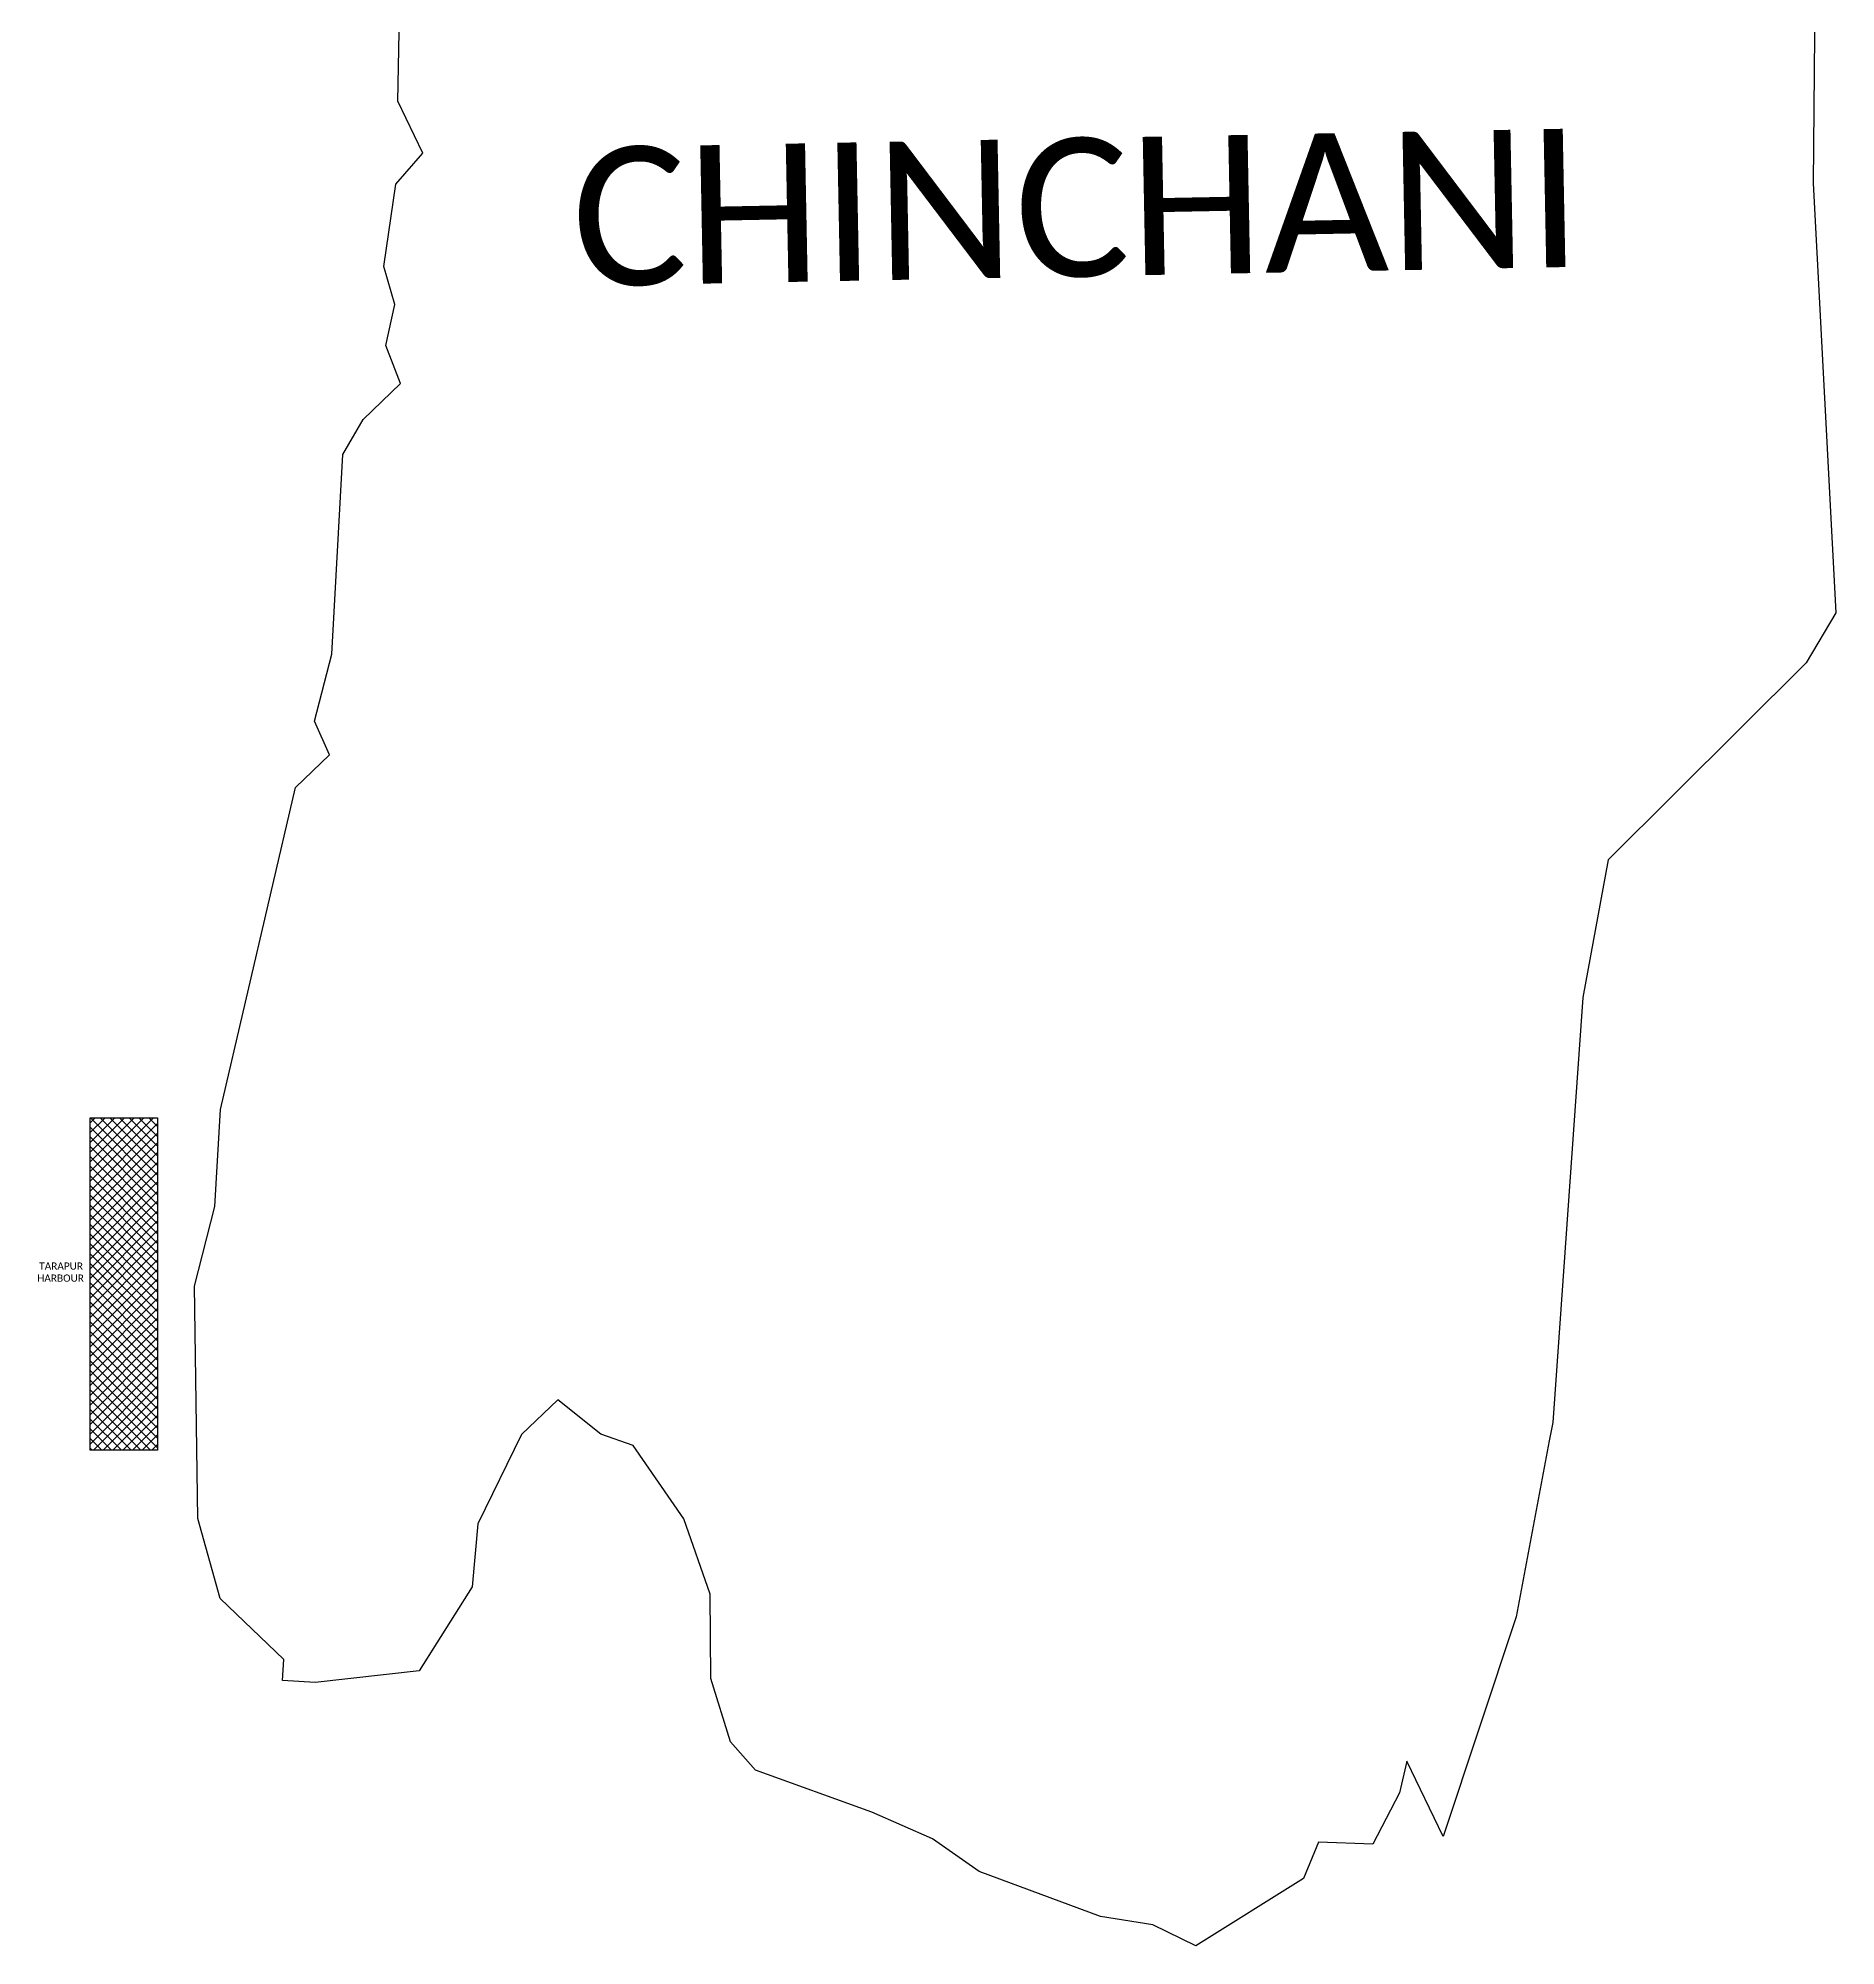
# Model space of a CAD drawing. Header units: metres. Extents: x 256838 to 259327, y 2197877 to 2203159.
# Drawn here: x 256838 to 259327, y 2197877 to 2200518 of the extents above; entities that cross this region are included whole.
import ezdxf

# ---------------------------------------------------------------- set-up
doc = ezdxf.new("R2010")
doc.units = ezdxf.units.M
for name, color, linetype in [('HARBOUR TEXT', 250, 'Continuous'), ('PORT', 5, 'Continuous'), ('village', 3, 'Continuous'), ('VILLAGE NAME', 250, 'Continuous')]:
    doc.layers.add(name, color=color, linetype=linetype)
doc.styles.get("Standard").update_dxf_attribs({"font": 'calibri.ttf'})

msp = doc.modelspace()

# ---------------------------------------------------------------- linework, layer by layer
at = {"layer": 'PORT', "linetype": 'Continuous'}
for p, q in [((256910.1, 2199016.2), (256917.3, 2199023.4)), ((256910.1, 2199002.8), (256930.8, 2199023.4)), ((256910.1, 2198989.3), (256944.3, 2199023.4)), ((256910.1, 2198975.8), (256957.7, 2199023.4)), ((256910.1, 2198962.3), (256971.2, 2199023.4)), ((256910.1, 2198948.9), (256984.7, 2199023.4)), ((256910.1, 2198935.4), (256998.1, 2199023.4)), ((256910.1, 2198921.9), (257003.6, 2199015.5)), ((257003.6, 2198930.3), (256910.5, 2199023.4)), ((257003.6, 2198943.7), (256923.9, 2199023.4)), ((257003.6, 2198957.2), (256937.4, 2199023.4)), ((257003.6, 2198970.7), (256950.9, 2199023.4)), ((257003.6, 2198984.1), (256964.4, 2199023.4)), ((257003.6, 2198997.6), (256977.8, 2199023.4)), ((257003.6, 2199011.1), (256991.3, 2199023.4)), ((257003.6, 2198916.8), (256910.1, 2199010.3)), ((256910.1, 2198908.5), (257003.6, 2199002)), ((257003.6, 2198903.3), (256910.1, 2198996.9)), ((256910.1, 2198895), (257003.6, 2198988.5)), ((257003.6, 2198889.9), (256910.1, 2198983.4)), ((256910.1, 2198881.5), (257003.6, 2198975.1)), ((257003.6, 2198876.4), (256910.1, 2198969.9)), ((256910.1, 2198868.1), (257003.6, 2198961.6)), ((257003.6, 2198862.9), (256910.1, 2198956.4)), ((256910.1, 2198854.6), (257003.6, 2198948.1)), ((257003.6, 2198849.4), (256910.1, 2198943)), ((256910.1, 2198841.1), (257003.6, 2198934.6)), ((257003.6, 2198836), (256910.1, 2198929.5)), ((256910.1, 2198827.6), (257003.6, 2198921.2)), ((257003.6, 2198822.5), (256910.1, 2198916)), ((256910.1, 2198814.2), (257003.6, 2198907.7)), ((257003.6, 2198809), (256910.1, 2198902.6)), ((256910.1, 2198800.7), (257003.6, 2198894.2)), ((257003.6, 2198795.6), (256910.1, 2198889.1)), ((256910.1, 2198787.2), (257003.6, 2198880.8)), ((257003.6, 2198782.1), (256910.1, 2198875.6)), ((256910.1, 2198773.8), (257003.6, 2198867.3)), ((257003.6, 2198768.6), (256910.1, 2198862.1)), ((256910.1, 2198760.3), (257003.6, 2198853.8)), ((257003.6, 2198755.2), (256910.1, 2198848.7)), ((256910.1, 2198746.8), (257003.6, 2198840.4)), ((257003.6, 2198741.7), (256910.1, 2198835.2)), ((256910.1, 2198733.4), (257003.6, 2198826.9)), ((257003.6, 2198728.2), (256910.1, 2198821.7)), ((256910.1, 2198719.9), (257003.6, 2198813.4)), ((257003.6, 2198714.7), (256910.1, 2198808.3)), ((256910.1, 2198706.4), (257003.6, 2198799.9)), ((257003.6, 2198701.3), (256910.1, 2198794.8)), ((256910.1, 2198692.9), (257003.6, 2198786.5)), ((257003.6, 2198687.8), (256910.1, 2198781.3)), ((256910.1, 2198679.5), (257003.6, 2198773)), ((257003.6, 2198674.3), (256910.1, 2198767.9)), ((256910.1, 2198666), (257003.6, 2198759.5)), ((257003.6, 2198660.9), (256910.1, 2198754.4)), ((256910.1, 2198652.5), (257003.6, 2198746.1)), ((257003.6, 2198647.4), (256910.1, 2198740.9)), ((256910.1, 2198639.1), (257003.6, 2198732.6)), ((257003.6, 2198633.9), (256910.1, 2198727.4)), ((256910.1, 2198625.6), (257003.6, 2198719.1)), ((257003.6, 2198620.4), (256910.1, 2198714)), ((256910.1, 2198612.1), (257003.6, 2198705.6)), ((257003.6, 2198607), (256910.1, 2198700.5)), ((256910.1, 2198598.6), (257003.6, 2198692.2)), ((257003.6, 2198593.5), (256910.1, 2198687)), ((256910.1, 2198585.2), (257003.6, 2198678.7)), ((257003.6, 2198580), (256910.1, 2198673.6)), ((256910.1, 2198571.7), (257003.6, 2198665.2)), ((257003.6, 2198566.6), (256910.1, 2198660.1)), ((256993.8, 2198563), (256910.1, 2198646.6)), ((256914.8, 2198563), (257003.6, 2198651.8)), ((256980.3, 2198563), (256910.1, 2198633.2)), ((256966.8, 2198563), (256910.1, 2198619.7)), ((256928.3, 2198563), (257003.6, 2198638.3)), ((256941.8, 2198563), (257003.6, 2198624.8)), ((256953.4, 2198563), (256910.1, 2198606.2)), ((256939.9, 2198563), (256910.1, 2198592.7)), ((256955.3, 2198563), (257003.6, 2198611.4)), ((256968.7, 2198563), (257003.6, 2198597.9)), ((256926.4, 2198563), (256910.1, 2198579.3)), ((256913, 2198563), (256910.1, 2198565.8)), ((256982.2, 2198563), (257003.6, 2198584.4)), ((256995.7, 2198563), (257003.6, 2198570.9))]:
    msp.add_line(p, q, dxfattribs=at)
at = {"layer": 'PORT'}
for p, q in [((256910.1, 2199023.4), (257003.6, 2199023.4)), ((256910.1, 2198563), (256910.1, 2199023.4)), ((257003.6, 2199023.4), (257003.6, 2198563)), ((257003.6, 2198563), (256910.1, 2198563))]:
    msp.add_line(p, q, dxfattribs=at)
at = {"layer": 'village', "color": 3}
for p, q in [((259300.6, 2200817.8), (259296, 2200317.1)), ((257336.2, 2200431), (257343.5, 2200806.7)), ((257370.9, 2200358.7), (257336.2, 2200431)), ((257333.3, 2200315.9), (257370.9, 2200358.7)), ((257317, 2200201.9), (257333.3, 2200315.9)), ((259296, 2200317.1), (259327.5, 2199722.6)), ((257332, 2200149.4), (257317, 2200201.9)), ((257319.8, 2200092.7), (257332, 2200149.4)), ((257339.8, 2200039.8), (257319.8, 2200092.7)), ((257288.2, 2199990.1), (257339.8, 2200039.8)), ((257260.1, 2199941.8), (257288.2, 2199990.1)), ((257244.8, 2199665.2), (257260.1, 2199941.8)), ((259327.5, 2199722.6), (259286.5, 2199653.2)), ((257220.7, 2199572.6), (257244.8, 2199665.2)), ((259286.5, 2199653.2), (259012.3, 2199380.4)), ((257241.8, 2199525.9), (257220.7, 2199572.6)), ((257194.4, 2199480.8), (257241.8, 2199525.9)), ((257090.5, 2199034.8), (257194.4, 2199480.8)), ((259012.3, 2199380.4), (258977, 2199189.8)), ((258977, 2199189.8), (258935.4, 2198601.6)), ((257082.8, 2198900.7), (257090.5, 2199034.8)), ((257054.9, 2198790.2), (257082.8, 2198900.7)), ((257059.2, 2198468.6), (257054.9, 2198790.2)), ((257557.8, 2198633.1), (257507.5, 2198584.9)), ((257617.5, 2198585.2), (257557.8, 2198633.1)), ((258935.4, 2198601.6), (258930.6, 2198576.1)), ((257507.5, 2198584.9), (257447, 2198461.1)), ((257662, 2198569.8), (257617.5, 2198585.2)), ((257732.5, 2198468), (257662, 2198569.8)), ((258930.6, 2198576.1), (258884.7, 2198332.3)), ((257090.4, 2198358), (257059.2, 2198468.6)), ((257447, 2198461.1), (257439.3, 2198374.1)), ((257768.7, 2198363.9), (257732.5, 2198468)), ((257178.2, 2198273.2), (257090.4, 2198358)), ((257439.3, 2198374.1), (257365.7, 2198257.8)), ((257769.5, 2198247.1), (257768.7, 2198363.9)), ((258884.7, 2198332.3), (258783.6, 2198028.3)), ((257176.7, 2198244.4), (257178.2, 2198273.2)), ((257365.7, 2198257.8), (257221.8, 2198241.7)), ((257796.9, 2198159.2), (257769.5, 2198247.1)), ((257221.8, 2198241.7), (257176.7, 2198244.4)), ((257831.7, 2198120.4), (257796.9, 2198159.2)), ((257992.7, 2198062), (257831.7, 2198120.4)), ((258733.6, 2198132.5), (258723.2, 2198088.8)), ((258783.6, 2198028.3), (258733.6, 2198132.5)), ((258723.2, 2198088.8), (258686.3, 2198017.6)), ((258076.5, 2198025.2), (257992.7, 2198062)), ((258141.3, 2197979.8), (258076.5, 2198025.2)), ((258610.9, 2198020.3), (258590.4, 2197970.4)), ((258686.3, 2198017.6), (258610.9, 2198020.3)), ((258309.2, 2197917.7), (258141.3, 2197979.8)), ((258590.4, 2197970.4), (258441.3, 2197877)), ((258381.7, 2197906.1), (258309.2, 2197917.7)), ((258441.3, 2197877), (258381.7, 2197906.1))]:
    msp.add_line(p, q, dxfattribs=at)

# ---------------------------------------------------------------- texts
at = {"layer": 'HARBOUR TEXT'}
for s, p in [('HARBOUR', (256837.1, 2198796.4)), ('TARAPUR', (256839.7, 2198813.1))]:
    msp.add_text(s, height=10, dxfattribs=at).set_placement(p)
at = {"layer": 'VILLAGE NAME'}
msp.add_text('CHINCHANI', height=191.46, rotation=1.1028, dxfattribs=at).set_placement((257579.2, 2200174.7))

doc.saveas('drawing.dxf')
